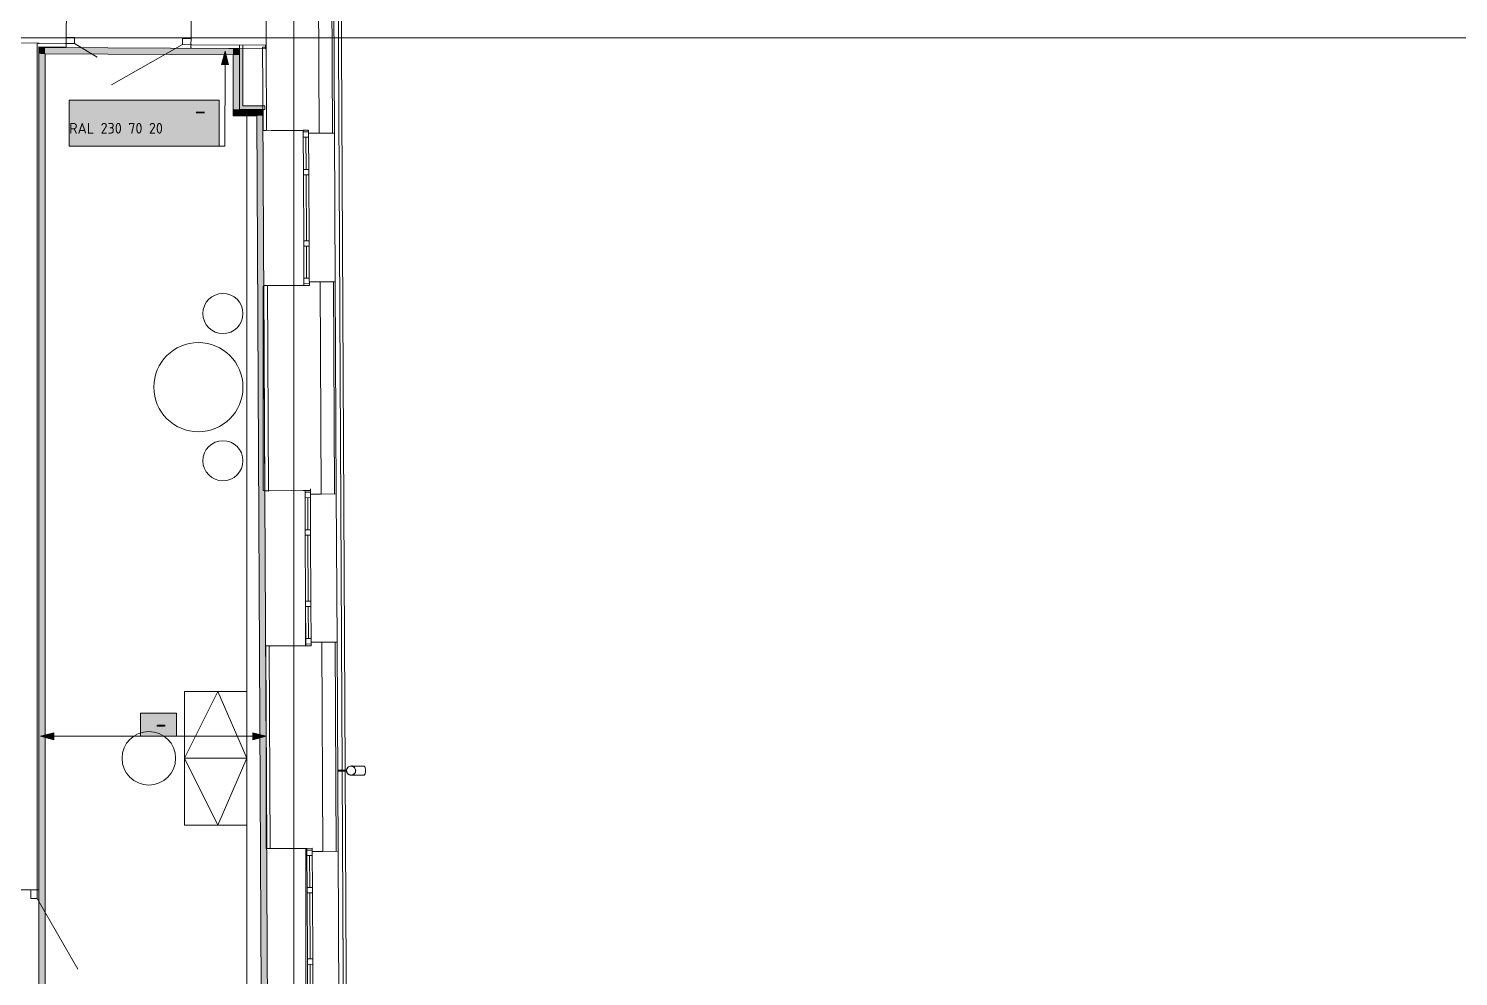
# Model space of a CAD drawing. Header units: millimetres. Extents: x 0 to 1189, y 0 to 841.
# Drawn here: x 303.9 to 464.2, y 548.2 to 654.4 of the extents above; entities that cross this region are included whole.
import ezdxf

# ---------------------------------------------------------------- set-up
doc = ezdxf.new("R2010")
doc.units = ezdxf.units.MM

msp = doc.modelspace()

# ---------------------------------------------------------------- hatches: boundary and pattern name
h = msp.add_hatch(color=7)
h.dxf.hatch_style = 2
h.paths.add_polyline_path([(304.986466, 652.743768), (305.012903, 652.680205), (305.076466, 652.653768), (305.140029, 652.680205), (305.166466, 652.743768), (305.140029, 652.809331), (305.076466, 652.835768), (305.012903, 652.809331)])
at = {"true_color": 0xf1d696}
h = msp.add_hatch(color=41, dxfattribs=at)
h.dxf.hatch_style = 2
h.paths.add_polyline_path([(305.076466, 652.267767), (305.776467, 652.263767), (305.776467, 651.563766)])
h = msp.add_hatch(color=41, dxfattribs=at)
h.dxf.hatch_style = 2
h.paths.add_polyline_path([(305.776467, 651.563766), (305.076466, 651.567766), (305.076466, 652.267767)])
h = msp.add_hatch(color=41, dxfattribs=at)
h.dxf.hatch_style = 2
h.paths.add_polyline_path([(305.776467, 493.798525), (305.076466, 493.798525), (305.076466, 651.567766), (305.776467, 651.563766)])
at = {"true_color": 0x186722}
h = msp.add_hatch(color=99, dxfattribs=at)
h.dxf.hatch_style = 2
h.paths.add_polyline_path([(305.776467, 652.263767), (326.855499, 652.149767), (326.855499, 651.449766), (305.776467, 651.563766)])
at = {"true_color": 0x0077b0}
h = msp.add_hatch(color=144, dxfattribs=at)
h.dxf.hatch_style = 2
h.paths.add_polyline_path([(325.956498, 651.849767), (326.353499, 650.355764), (325.553497, 650.357764)])
at = {"true_color": 0xf1d696}
h = msp.add_hatch(color=41, dxfattribs=at)
h.dxf.hatch_style = 2
h.paths.add_polyline_path([(326.855499, 652.149767), (327.5555, 652.146767), (326.855499, 651.449766)])
h = msp.add_hatch(color=41, dxfattribs=at)
h.dxf.hatch_style = 2
h.paths.add_polyline_path([(326.855499, 651.449766), (327.5515, 652.142767), (327.5555, 651.446766)])
h = msp.add_hatch(color=41, dxfattribs=at)
h.dxf.hatch_style = 2
h.paths.add_polyline_path([(326.855499, 651.449766), (327.5555, 651.446766), (327.5555, 645.331757), (326.855499, 645.331757)])
h = msp.add_hatch(color=7)
h.dxf.hatch_style = 2
h.paths.add_polyline_path([(327.955501, 645.731757), (327.5555, 645.731757), (327.5555, 652.146767), (327.955501, 652.142767)])
at = {"true_color": 0xffffff}
h = msp.add_hatch(color=7, dxfattribs=at)
h.dxf.hatch_style = 2
h.paths.add_polyline_path([(308.473471, 646.387758), (325.295497, 646.387758), (325.295497, 641.21075), (308.473471, 641.21075)])
at = {"true_color": 0x0077b0}
h = msp.add_hatch(color=144, dxfattribs=at)
h.paths.add_polyline_path([(322.061492, 644.991477), (322.061492, 645.798456), (322.032002, 645.955139), (321.94298, 646.086191), (321.81434, 646.172594), (321.658002, 646.201946), (321.501526, 646.172594), (321.370268, 646.086191), (321.282831, 645.955139), (321.254512, 645.798456), (321.254512, 644.991477), (321.282831, 644.835139), (321.370268, 644.706499), (321.501526, 644.617478), (321.658002, 644.587988), (321.81434, 644.617478), (321.94298, 644.706499), (322.032002, 644.835139)])
h.paths.add_polyline_path([(322.262134, 644.991477), (322.25098, 644.870821), (322.217554, 644.758795), (322.161908, 644.655761), (322.084091, 644.56208), (321.992323, 644.484781), (321.89027, 644.430271), (321.778606, 644.397982), (321.658002, 644.387345), (321.53627, 644.397982), (321.424562, 644.430271), (321.322364, 644.484781), (321.229157, 644.56208), (321.151427, 644.655761), (321.095969, 644.758795), (321.062733, 644.870821), (321.051665, 644.991477), (321.051665, 645.798456), (321.062733, 645.920189), (321.095969, 646.031896), (321.151427, 646.134095), (321.229157, 646.227302), (321.322364, 646.305118), (321.424562, 646.360765), (321.53627, 646.394191), (321.658002, 646.405344), (321.778658, 646.394234), (321.890684, 646.361109), (321.993718, 646.306281), (322.087399, 646.230058), (322.163303, 646.13642), (322.217968, 646.033274), (322.251032, 645.920619), (322.262134, 645.798456)])
h = msp.add_hatch(color=144, dxfattribs=at)
h.paths.add_polyline_path([(324.586203, 644.587988), (324.70313, 644.610794), (324.800626, 644.677836), (324.866772, 644.774712), (324.888269, 644.892258), (324.888269, 645.092901), (324.866772, 645.209827), (324.800626, 645.307324), (324.70313, 645.374847), (324.586203, 645.397723), (324.469277, 645.374847), (324.371781, 645.307324), (324.305635, 645.210861), (324.284137, 645.092901), (324.284137, 644.892258), (324.305635, 644.774712), (324.371781, 644.677836), (324.469277, 644.610794)])
h.paths.add_polyline_path([(324.586203, 644.387345), (324.484564, 644.39638), (324.391142, 644.423657), (324.305678, 644.469433), (324.227913, 644.533968), (324.163378, 644.61169), (324.117601, 644.696853), (324.090325, 644.789457), (324.08129, 644.889502), (324.08129, 645.092901), (324.093916, 645.211912), (324.131864, 645.319037), (324.195237, 645.413966), (324.284137, 645.49639), (324.195237, 645.578814), (324.131864, 645.673744), (324.093916, 645.780869), (324.08129, 645.89988), (324.090325, 646.001527), (324.117601, 646.09501), (324.163378, 646.180638), (324.227913, 646.258721), (324.305678, 646.323256), (324.391142, 646.369033), (324.484564, 646.39631), (324.586203, 646.405344), (324.686636, 646.39631), (324.779887, 646.369033), (324.865179, 646.323256), (324.941737, 646.258721), (325.006703, 646.180638), (325.053427, 646.09501), (325.081651, 646.001527), (325.091117, 645.89988), (325.07849, 645.780869), (325.040543, 645.673744), (324.97717, 645.578814), (324.888269, 645.49639), (325.007539, 645.373676), (325.071824, 645.225744), (325.080652, 645.174291), (325.086638, 645.101031), (325.09004, 645.006067), (325.091117, 644.889502), (325.081651, 644.789457), (325.053427, 644.696853), (325.006703, 644.61169), (324.941737, 644.533968), (324.865179, 644.469433), (324.779887, 644.423657), (324.686636, 644.39638)])
h.paths.add_polyline_path([(324.586203, 645.597814), (324.70313, 645.619518), (324.800626, 645.685457), (324.866772, 645.783367), (324.888269, 645.89988), (324.866772, 646.016806), (324.800626, 646.114303), (324.70313, 646.180449), (324.586203, 646.201946), (324.469277, 646.180449), (324.371781, 646.114303), (324.305635, 646.016806), (324.284137, 645.89988), (324.305635, 645.783367), (324.371781, 645.685457), (324.469277, 645.619518)])
h = msp.add_hatch(color=144, dxfattribs=at)
h.dxf.hatch_style = 2
h.paths.add_polyline_path([(323.575116, 644.889502), (322.768137, 644.889502), (322.692, 644.915065), (322.666713, 644.991477), (322.692, 645.067614), (322.768137, 645.092901), (323.575116, 645.092901), (323.651253, 645.067614), (323.67654, 644.991477), (323.651253, 644.915065)])
at = {"true_color": 0xf1d696}
h = msp.add_hatch(color=41, dxfattribs=at)
h.dxf.hatch_style = 2
h.paths.add_polyline_path([(327.5555, 645.331757), (326.855499, 644.631756), (326.855499, 645.331757)])
h = msp.add_hatch(color=41, dxfattribs=at)
h.dxf.hatch_style = 2
h.paths.add_polyline_path([(327.5555, 645.331757), (327.5555, 644.631756), (326.855499, 644.631756)])
h = msp.add_hatch(color=7)
h.dxf.hatch_style = 2
h.paths.add_polyline_path([(327.5555, 645.731757), (330.198504, 645.731757), (330.200504, 645.331757), (327.5555, 645.331757)])
h = msp.add_hatch(color=41, dxfattribs=at)
h.dxf.hatch_style = 2
h.paths.add_polyline_path([(327.5555, 644.631756), (327.5555, 645.331757), (329.500503, 645.331757), (329.503503, 644.631756)])
h = msp.add_hatch(color=41, dxfattribs=at)
h.dxf.hatch_style = 2
h.paths.add_polyline_path([(330.200504, 645.331757), (329.503503, 644.631756), (329.500503, 645.331757)])
h = msp.add_hatch(color=41, dxfattribs=at)
h.dxf.hatch_style = 2
h.paths.add_polyline_path([(329.503503, 644.631756), (330.196504, 645.327757), (330.203504, 644.631756)])
h = msp.add_hatch(color=41, dxfattribs=at)
h.dxf.hatch_style = 2
h.paths.add_polyline_path([(330.203504, 644.631756), (330.970506, 493.798525), (330.270505, 493.798525), (329.503503, 644.631756)])
h = msp.add_hatch(color=7)
h.dxf.hatch_style = 2
h.paths.add_polyline_path([(330.817505, 602.694691), (330.753943, 602.668254), (330.727505, 602.604691), (330.753943, 602.541129), (330.817505, 602.514691), (330.882068, 602.541129), (330.908506, 602.604691), (330.882068, 602.668254)])
at = {"true_color": 0xffffff}
h = msp.add_hatch(color=7, dxfattribs=at)
h.dxf.hatch_style = 2
h.paths.add_polyline_path([(316.452483, 577.673653), (320.49249, 577.676653), (320.49349, 575.087649), (316.453483, 575.085649)])
h = msp.add_hatch(color=7, dxfattribs=at)
h.dxf.hatch_style = 2
h.paths.add_polyline_path([(316.453483, 577.673653), (320.49349, 577.673653), (320.49349, 575.085649), (316.453483, 575.085649)])
at = {"true_color": 0x0077b0}
h = msp.add_hatch(color=144, dxfattribs=at)
h.paths.add_polyline_path([(317.664107, 576.277979), (317.664107, 577.084958), (317.634617, 577.241641), (317.545596, 577.372692), (317.416956, 577.459095), (317.260618, 577.488448), (317.104141, 577.459095), (316.972883, 577.372692), (316.885447, 577.241641), (316.857128, 577.084958), (316.857128, 576.277979), (316.885447, 576.12164), (316.972883, 575.993001), (317.104141, 575.903979), (317.260618, 575.874489), (317.416956, 575.903979), (317.545596, 575.993001), (317.634617, 576.12164)])
h.paths.add_polyline_path([(317.864749, 576.277979), (317.853596, 576.157323), (317.82017, 576.045297), (317.764523, 575.942263), (317.686707, 575.848582), (317.594938, 575.771283), (317.492886, 575.716773), (317.381222, 575.684484), (317.260618, 575.673847), (317.138885, 575.684484), (317.027178, 575.716773), (316.924979, 575.771283), (316.831772, 575.848582), (316.754042, 575.942263), (316.698585, 576.045297), (316.665348, 576.157323), (316.654281, 576.277979), (316.654281, 577.084958), (316.665348, 577.206691), (316.698585, 577.318398), (316.754042, 577.420596), (316.831772, 577.513804), (316.924979, 577.59162), (317.027178, 577.647267), (317.138885, 577.680693), (317.260618, 577.691846), (317.381273, 577.680736), (317.493299, 577.647611), (317.596333, 577.592782), (317.690014, 577.51656), (317.765918, 577.422922), (317.820583, 577.319776), (317.853648, 577.207121), (317.864749, 577.084958)])
h = msp.add_hatch(color=144, dxfattribs=at)
h.paths.add_polyline_path([(317.66446, 576.277979), (317.66446, 577.084958), (317.63497, 577.241641), (317.545949, 577.372692), (317.417309, 577.459095), (317.26097, 577.488448), (317.104494, 577.459095), (316.973236, 577.372692), (316.885799, 577.241641), (316.857481, 577.084958), (316.857481, 576.277979), (316.885799, 576.12164), (316.973236, 575.993001), (317.104494, 575.903979), (317.26097, 575.874489), (317.417309, 575.903979), (317.545949, 575.993001), (317.63497, 576.12164)])
h.paths.add_polyline_path([(317.865102, 576.277979), (317.853949, 576.157323), (317.820523, 576.045297), (317.764876, 575.942263), (317.68706, 575.848582), (317.595291, 575.771283), (317.493239, 575.716773), (317.381574, 575.684484), (317.26097, 575.673847), (317.139238, 575.684484), (317.027531, 575.716773), (316.925332, 575.771283), (316.832125, 575.848582), (316.754395, 575.942263), (316.698937, 576.045297), (316.665701, 576.157323), (316.654634, 576.277979), (316.654634, 577.084958), (316.665701, 577.206691), (316.698937, 577.318398), (316.754395, 577.420596), (316.832125, 577.513804), (316.925332, 577.59162), (317.027531, 577.647267), (317.139238, 577.680693), (317.26097, 577.691846), (317.381626, 577.680736), (317.493652, 577.647611), (317.596686, 577.592782), (317.690367, 577.51656), (317.766271, 577.422922), (317.820936, 577.319776), (317.854, 577.207121), (317.865102, 577.084958)])
h = msp.add_hatch(color=144, dxfattribs=at)
h.dxf.hatch_style = 2
h.paths.add_polyline_path([(320.087227, 577.347337), (319.855716, 577.115826), (319.785161, 577.084958), (319.709024, 577.110245), (319.683737, 577.186382), (319.711849, 577.256937), (320.107071, 577.652159), (320.147861, 577.681511), (320.18865, 577.691846), (320.264787, 577.666283), (320.290074, 577.589871), (320.290074, 575.772514), (320.264787, 575.697756), (320.18865, 575.673847), (320.112514, 575.697756), (320.087227, 575.772514)])
h = msp.add_hatch(color=144, dxfattribs=at)
h.dxf.hatch_style = 2
h.paths.add_polyline_path([(320.08758, 577.347337), (319.856069, 577.115826), (319.785514, 577.084958), (319.709377, 577.110245), (319.68409, 577.186382), (319.712202, 577.256937), (320.107423, 577.652159), (320.148213, 577.681511), (320.189003, 577.691846), (320.26514, 577.666283), (320.290427, 577.589871), (320.290427, 575.772514), (320.26514, 575.697756), (320.189003, 575.673847), (320.112867, 575.697756), (320.08758, 575.772514)])
h = msp.add_hatch(color=144, dxfattribs=at)
h.dxf.hatch_style = 2
h.paths.add_polyline_path([(305.270466, 575.081649), (306.763469, 575.48165), (306.763469, 574.681649)])
h = msp.add_hatch(color=144, dxfattribs=at)
h.dxf.hatch_style = 2
h.paths.add_polyline_path([(319.177647, 576.176004), (318.370668, 576.176004), (318.294532, 576.201567), (318.269245, 576.277979), (318.294532, 576.354116), (318.370668, 576.379403), (319.177647, 576.379403), (319.253784, 576.354116), (319.279071, 576.277979), (319.253784, 576.201567)])
h = msp.add_hatch(color=144, dxfattribs=at)
h.dxf.hatch_style = 2
h.paths.add_polyline_path([(319.178, 576.176004), (318.371021, 576.176004), (318.294884, 576.201567), (318.269597, 576.277979), (318.294884, 576.354116), (318.371021, 576.379403), (319.178, 576.379403), (319.254137, 576.354116), (319.279424, 576.277979), (319.254137, 576.201567)])
h = msp.add_hatch(color=144, dxfattribs=at)
h.dxf.hatch_style = 2
h.paths.add_polyline_path([(330.555505, 575.085649), (329.062503, 574.685649), (329.062503, 575.48565)])
h = msp.add_hatch(color=7)
h.dxf.hatch_style = 2
h.paths.add_polyline_path([(340.20452, 571.829644), (340.140957, 571.803207), (340.11452, 571.739644), (340.140957, 571.676082), (340.20452, 571.649644), (340.21752, 571.649644), (340.281082, 571.676082), (340.30752, 571.739644), (340.281082, 571.803207), (340.21752, 571.829644)])

# ---------------------------------------------------------------- linework, layer by layer
at = {"color": 7, "lineweight": 0}
for points in [[(338.213517, 642.677753), (337.808516, 722.374874)], [(336.117514, 720.685872), (336.513514, 642.668753)], [(337.617516, 720.675872), (338.013516, 642.675753)], [(333.67251, 238.825136), (333.67251, 718.345868)], [(338.327517, 718.731869), (339.076518, 571.280643)], [(339.078518, 571.280643), (338.333517, 718.731869)], [(338.683517, 718.732869), (339.428519, 571.283643)], [(308.135471, 653.416769), (308.162471, 656.516774)], [(322.162492, 656.393774), (322.134492, 653.293769)], [(330.563505, 652.519768), (330.544505, 656.319773)], [(202.529309, 653.371769), (863.72632, 653.371769)], [(304.876466, 652.745768), (299.776458, 652.789768)], [(304.876466, 652.745768), (308.129471, 652.716768)], [(304.876466, 557.861623), (304.876466, 652.745768)], [(305.076466, 652.745768), (304.876466, 652.745768)], [(308.019471, 652.717768), (305.076466, 652.743768)], [(308.129471, 652.716768), (308.019471, 652.717768)], [(308.125471, 652.316767), (308.129471, 652.716768)], [(308.135471, 653.416769), (308.129471, 652.716768)], [(308.129471, 652.716768), (309.079472, 652.708768)], [(309.085472, 653.408769), (308.135471, 653.416769)], [(309.079472, 652.708768), (309.085472, 653.408769)], [(309.079472, 652.708768), (311.620476, 651.210766)], [(321.178491, 652.602768), (313.214479, 648.096761)], [(321.184491, 653.302769), (321.178491, 652.602768)], [(321.178491, 652.602768), (322.128492, 652.593768)], [(322.134492, 653.293769), (321.184491, 653.302769)], [(322.128492, 652.593768), (322.125492, 652.193767)], [(322.128492, 652.593768), (322.134492, 653.293769)], [(322.128492, 652.593768), (330.563505, 652.519768)], [(322.218492, 652.592768), (322.128492, 652.593768)], [(330.469505, 652.520768), (322.218492, 652.592768)], [(327.5555, 652.546768), (327.5555, 645.331757)], [(327.955501, 645.731757), (327.955501, 652.542768)], [(330.466505, 652.120767), (330.469505, 652.520768)], [(330.612505, 642.988753), (330.563505, 652.519768)], [(305.076466, 652.343767), (308.125471, 652.316767)], [(305.076466, 557.861623), (305.076466, 652.343767)], [(305.076466, 652.267767), (305.776467, 652.263767)], [(305.076466, 652.267767), (305.076466, 493.098524)], [(326.855499, 652.149767), (305.776467, 652.263767)], [(305.776467, 493.798525), (305.776467, 651.563766)], [(305.776467, 651.563766), (326.855499, 651.449766)], [(322.125492, 652.193767), (322.215492, 652.192767)], [(322.215492, 652.192767), (330.466505, 652.120767)], [(327.5555, 652.146767), (326.855499, 652.149767)], [(326.855499, 651.449766), (326.855499, 645.331757)], [(327.5555, 645.331757), (327.5555, 652.146767)], [(330.564505, 652.325767), (330.164504, 652.323767)], [(330.164504, 652.323767), (330.212504, 642.986753)], [(326.855499, 644.631756), (326.855499, 645.331757)], [(326.855499, 644.631756), (329.503503, 644.631756)], [(327.5555, 645.331757), (330.398505, 645.331757)], [(329.500503, 645.331757), (327.5555, 645.331757)], [(330.398505, 645.731757), (327.955501, 645.731757)], [(328.404502, 645.331757), (328.404502, 493.098524)], [(330.200504, 645.331757), (329.500503, 645.331757)], [(329.503503, 644.631756), (330.270505, 493.798525)], [(330.970506, 493.798525), (330.200504, 645.331757)], [(330.398505, 645.331757), (330.398505, 645.731757)], [(330.212504, 642.986753), (330.612505, 642.988753)], [(330.612505, 642.988753), (334.712511, 643.009753)], [(334.712511, 642.990753), (331.118506, 642.990753)], [(334.712511, 643.009753), (335.312512, 643.012753)], [(335.312512, 643.012753), (334.712511, 643.009753)], [(334.716511, 642.209752), (334.712511, 643.009753)], [(334.712511, 643.009753), (334.716511, 642.209752)], [(334.713511, 642.809753), (335.313512, 642.812753)], [(335.312512, 643.012753), (335.316512, 642.212752)], [(335.316512, 642.212752), (335.312512, 643.012753)], [(335.316512, 642.212752), (334.716511, 642.209752)], [(334.734511, 638.609746), (334.716511, 642.209752)], [(335.016512, 642.210752), (335.034512, 638.610746)], [(335.313512, 642.662753), (336.513514, 642.668753)], [(335.316512, 642.212752), (335.334512, 638.612746)], [(336.513514, 642.668753), (338.213517, 642.677753)], [(338.298517, 626.027727), (338.213517, 642.677753)], [(334.734511, 638.609746), (335.334512, 638.612746)], [(334.737511, 638.009745), (334.734511, 638.609746)], [(334.734511, 638.609746), (334.737511, 638.009745)], [(335.337512, 638.012745), (334.737511, 638.009745)], [(334.775511, 630.609734), (334.737511, 638.009745)], [(335.037512, 638.010745), (335.075512, 630.610734)], [(335.334512, 638.612746), (335.337512, 638.012745)], [(335.337512, 638.012745), (335.334512, 638.612746)], [(335.337512, 638.012745), (335.375512, 630.612734)], [(334.775511, 630.609734), (335.375512, 630.612734)], [(334.778511, 630.009733), (334.775511, 630.609734)], [(334.775511, 630.609734), (334.778511, 630.009733)], [(335.378512, 630.012733), (334.778511, 630.009733)], [(334.796511, 626.409728), (334.778511, 630.009733)], [(335.078512, 630.010733), (335.096512, 626.410728)], [(335.375512, 630.612734), (335.378512, 630.012733)], [(335.378512, 630.012733), (335.375512, 630.612734)], [(335.378512, 630.012733), (335.396512, 626.412728)], [(330.204504, 602.624691), (330.204504, 625.519726)], [(330.204504, 625.519726), (330.301505, 625.519726)], [(330.700505, 625.588726), (330.300505, 625.586726)], [(330.300505, 625.586726), (330.417505, 602.602691)], [(334.800511, 625.609726), (330.700505, 625.588726)], [(330.817505, 602.604691), (330.700505, 625.588726)], [(335.396512, 626.412728), (334.796511, 626.409728)], [(334.796511, 626.409728), (334.800511, 625.609726)], [(334.796511, 626.409728), (334.800511, 625.609726)], [(334.799511, 625.809727), (335.399512, 625.812727)], [(334.800511, 625.609726), (335.400512, 625.612726)], [(334.800511, 625.609726), (335.400512, 625.612726)], [(335.400512, 625.612726), (335.396512, 626.412728)], [(335.400512, 625.612726), (335.396512, 626.412728)], [(336.598514, 626.018727), (335.398512, 626.012727)], [(338.298517, 626.027727), (336.598514, 626.018727)], [(336.598514, 626.018727), (336.719514, 602.234691)], [(338.218517, 602.442691), (338.098517, 626.026727)], [(338.419517, 602.243691), (338.298517, 626.027727)], [(335.516513, 602.828692), (335.517513, 602.628691)], [(330.417505, 602.624691), (330.204504, 602.624691)], [(330.417505, 602.602691), (330.817505, 602.604691)], [(330.817505, 602.604691), (334.917512, 602.625691)], [(334.917512, 602.624691), (334.719511, 602.624691)], [(334.917512, 602.625691), (335.517513, 602.628691)], [(335.517513, 602.628691), (334.917512, 602.625691)], [(334.921512, 601.82569), (334.917512, 602.625691)], [(334.917512, 602.625691), (334.921512, 601.82569)], [(334.918512, 602.425691), (335.518513, 602.428691)], [(335.521513, 601.82869), (334.921512, 601.82569)], [(334.939512, 598.225685), (334.921512, 601.82569)], [(335.221512, 601.82669), (335.239512, 598.227685)], [(335.517513, 602.628691), (335.521513, 601.82869)], [(335.521513, 601.82869), (335.517513, 602.628691)], [(335.519513, 602.228691), (336.719514, 602.234691)], [(335.521513, 601.82869), (335.539513, 598.228685)], [(336.719514, 602.234691), (338.419517, 602.243691)], [(338.219517, 602.242691), (338.218517, 602.442691)], [(338.503517, 585.643665), (338.419517, 602.243691)], [(334.939512, 598.225685), (335.539513, 598.228685)], [(334.942512, 597.625684), (334.939512, 598.225685)], [(334.939512, 598.225685), (334.942512, 597.625684)], [(335.539513, 598.228685), (335.542513, 597.628684)], [(335.542513, 597.628684), (335.539513, 598.228685)], [(335.542513, 597.628684), (334.942512, 597.625684)], [(334.980512, 590.225672), (334.942512, 597.625684)], [(335.242512, 597.627684), (335.280512, 590.227672)], [(335.542513, 597.628684), (335.580513, 590.228672)], [(334.965512, 585.225665), (334.965512, 593.253677)], [(334.980512, 590.225672), (335.580513, 590.228672)], [(334.983512, 589.625672), (334.980512, 590.225672)], [(334.980512, 590.225672), (334.983512, 589.625672)], [(335.580513, 590.228672), (335.583513, 589.628672)], [(335.583513, 589.628672), (335.580513, 590.228672)], [(335.583513, 589.628672), (334.983512, 589.625672)], [(335.001512, 586.025666), (334.983512, 589.625672)], [(335.283512, 589.627672), (335.301512, 586.027666)], [(335.583513, 589.628672), (335.601513, 586.028666)], [(330.905506, 585.204665), (330.505505, 585.202665)], [(330.505505, 585.202665), (330.621505, 562.50363)], [(330.565505, 585.203665), (330.565505, 585.224665)], [(330.565505, 585.224665), (334.763511, 585.224665)], [(335.005512, 585.225665), (330.905506, 585.204665)], [(330.905506, 585.204665), (331.021506, 562.50563)], [(335.601513, 586.028666), (335.001512, 586.025666)], [(335.001512, 586.025666), (335.005512, 585.225665)], [(335.001512, 586.025666), (335.005512, 585.225665)], [(335.004512, 585.425665), (335.604513, 585.428665)], [(335.005512, 585.225665), (335.605513, 585.228665)], [(335.005512, 585.225665), (335.605513, 585.228665)], [(335.605513, 585.228665), (335.601513, 586.028666)], [(335.605513, 585.228665), (335.601513, 586.028666)], [(336.803515, 585.634665), (335.603513, 585.628665)], [(338.503517, 585.643665), (336.803515, 585.634665)], [(336.923515, 562.18563), (336.803515, 585.634665)], [(338.303517, 585.642665), (338.423517, 562.19263)], [(338.623517, 562.19363), (338.503517, 585.643665)], [(330.565505, 562.51863), (330.565505, 573.567647)], [(339.568519, 571.286643), (338.576517, 571.281643)], [(338.577517, 571.181643), (339.568519, 571.186643)], [(339.077518, 571.187643), (339.460519, 495.749528)], [(339.458519, 496.205529), (339.079518, 571.187643)], [(339.429519, 571.187643), (339.808519, 496.207529)], [(339.557519, 571.236643), (339.56805, 571.343388), (339.598269, 571.440972), (339.646113, 571.529298), (339.709519, 571.606269), (339.786425, 571.669787), (339.874769, 571.717754), (339.972488, 571.748072), (340.07752, 571.758644), (340.181895, 571.74816), (340.279145, 571.718082), (340.367208, 571.670472), (340.44402, 571.607394), (340.50752, 571.530909), (340.555645, 571.443081), (340.586333, 571.345972), (340.59752, 571.241643)], [(340.59752, 571.241643), (340.586948, 571.133899), (340.55663, 571.036315), (340.508663, 570.947989), (340.445145, 570.871018), (340.368174, 570.8075), (340.279848, 570.759533), (340.182264, 570.729215), (340.07752, 570.718643), (339.972816, 570.729129), (339.875332, 570.759221), (339.787128, 570.806867), (339.710269, 570.870018), (339.646816, 570.946621), (339.598831, 571.034627), (339.568378, 571.131985), (339.557519, 571.236643)], [(339.577519, 571.236643), (339.587642, 571.33937), (339.616691, 571.433206), (339.662685, 571.518136), (339.723644, 571.592144), (339.797587, 571.653214), (339.882535, 571.699332), (339.976506, 571.72848), (340.07752, 571.738644), (340.177877, 571.728568), (340.271379, 571.69966), (340.356045, 571.6539), (340.429895, 571.593269), (340.490948, 571.519747), (340.537223, 571.435316), (340.566741, 571.341954), (340.57752, 571.241643)], [(340.57752, 571.241643), (340.567356, 571.137917), (340.538208, 571.044081), (340.492091, 570.959151), (340.43102, 570.885143), (340.357012, 570.824072), (340.272082, 570.777955), (340.178246, 570.748807), (340.07752, 570.738643), (339.976834, 570.748762), (339.883097, 570.777783), (339.798291, 570.823703), (339.724394, 570.884518), (339.663388, 570.958223), (339.617253, 571.042815), (339.58797, 571.13629), (339.577519, 571.236643)], [(340.23352, 570.739643), (340.20952, 570.739643)], [(340.21752, 571.739644), (340.24452, 571.739644)], [(340.26052, 570.739643), (340.23352, 570.739643)], [(340.24452, 571.739644), (340.27252, 571.739644)], [(340.29052, 570.739643), (340.26052, 570.739643)], [(340.27252, 571.739644), (340.30352, 571.739644)], [(340.32252, 570.739643), (340.29052, 570.739643)], [(340.30352, 571.739644), (340.33652, 571.740644)], [(340.35552, 570.740643), (340.32252, 570.739643)], [(340.33652, 571.740644), (340.37152, 571.740644)], [(340.39152, 570.740643), (340.35552, 570.740643)], [(340.37152, 571.740644), (340.40852, 571.740644)], [(340.42952, 570.740643), (340.39152, 570.740643)], [(340.40852, 571.740644), (340.44652, 571.740644)], [(340.46852, 570.740643), (340.42952, 570.740643)], [(340.44652, 571.740644), (340.48752, 571.740644)], [(340.50952, 570.740643), (340.46852, 570.740643)], [(340.48752, 571.740644), (340.52952, 571.740644)], [(340.55252, 570.741643), (340.50952, 570.740643)], [(340.52952, 571.740644), (340.57352, 571.741644)], [(340.59752, 570.741643), (340.55252, 570.741643)], [(340.57352, 571.741644), (340.61852, 571.741644)], [(340.64352, 570.741643), (340.59752, 570.741643)], [(340.61852, 571.741644), (340.66552, 571.741644)], [(340.69052, 570.741643), (340.64352, 570.741643)], [(340.66552, 571.741644), (340.714521, 571.741644)], [(340.739521, 570.742643), (340.69052, 570.741643)], [(340.714521, 571.741644), (340.764521, 571.742644)], [(340.790521, 570.742643), (340.739521, 570.742643)], [(340.764521, 571.742644), (340.815521, 571.742644)], [(340.841521, 570.742643), (340.790521, 570.742643)], [(340.815521, 571.742644), (340.867521, 571.742644)], [(340.894521, 570.742643), (340.841521, 570.742643)], [(340.867521, 571.742644), (340.921521, 571.742644)], [(340.948521, 570.743643), (340.894521, 570.742643)], [(340.921521, 571.742644), (340.975521, 571.743644)], [(341.003521, 570.743643), (340.948521, 570.743643)], [(340.975521, 571.743644), (341.030521, 571.743644)], [(341.059521, 570.743643), (341.003521, 570.743643)], [(341.030521, 571.743644), (341.087521, 571.743644)], [(341.116521, 570.743643), (341.059521, 570.743643)], [(341.087521, 571.743644), (341.110521, 571.743644)], [(341.536522, 571.746644), (341.110521, 571.743644)], [(341.116521, 570.743643), (341.541522, 570.746643)], [(341.535639, 571.746355), (341.567042, 571.73635), (341.596338, 571.70735), (341.622908, 571.661367), (341.646133, 571.600414), (341.665391, 571.526503), (341.680065, 571.441647), (341.689534, 571.347858), (341.693179, 571.247148)], [(341.693179, 571.247148), (341.690558, 571.146407), (341.682043, 571.052526), (341.668233, 570.967525), (341.649726, 570.893422), (341.627123, 570.832236), (341.601022, 570.785986), (341.572022, 570.756689), (341.540722, 570.746366)], [(330.621505, 562.51863), (330.565505, 562.51863)], [(330.621505, 562.50363), (331.021506, 562.50563)], [(331.021506, 562.50563), (335.121512, 562.52563)], [(334.988512, 562.51863), (333.68051, 562.51863)], [(334.988512, 545.125604), (334.988512, 562.51863)], [(335.121512, 562.52563), (335.721513, 562.52863)], [(335.721513, 562.52863), (335.121512, 562.52563)], [(335.125512, 561.725629), (335.121512, 562.52563)], [(335.121512, 562.52563), (335.125512, 561.725629)], [(335.122512, 562.32563), (335.722513, 562.32863)], [(335.725513, 561.728629), (335.125512, 561.725629)], [(335.143512, 558.125623), (335.125512, 561.725629)], [(335.425512, 561.727629), (335.443512, 558.127623)], [(335.721513, 562.52863), (335.725513, 561.728629)], [(335.725513, 561.728629), (335.721513, 562.52863)], [(335.723513, 562.17863), (336.923515, 562.18563)], [(335.725513, 561.728629), (335.743513, 558.129623)], [(336.923515, 562.18563), (338.623517, 562.19363)], [(338.707517, 545.543604), (338.623517, 562.19363)], [(299.776458, 557.861623), (304.176465, 557.861623)], [(304.876466, 557.861623), (304.176465, 557.861623)], [(304.176465, 557.861623), (304.176465, 556.911622)], [(304.876466, 556.911622), (304.876466, 557.861623)], [(304.876466, 557.861623), (305.076466, 557.861623)], [(335.143512, 558.125623), (335.743513, 558.129623)], [(335.146512, 557.525622), (335.143512, 558.125623)], [(335.143512, 558.125623), (335.146512, 557.525622)], [(335.743513, 558.129623), (335.746513, 557.529622)], [(335.746513, 557.529622), (335.743513, 558.129623)], [(304.176465, 556.911622), (304.876466, 556.911622)], [(304.876466, 556.911622), (309.451473, 548.987609)], [(335.746513, 557.529622), (335.146512, 557.525622)], [(335.184512, 550.126611), (335.146512, 557.525622)], [(335.446512, 557.527622), (335.484513, 550.127611)], [(335.746513, 557.529622), (335.784513, 550.129611)], [(335.184512, 550.126611), (335.784513, 550.129611)], [(335.187512, 549.52661), (335.184512, 550.126611)], [(335.184512, 550.126611), (335.187512, 549.52661)], [(335.784513, 550.129611), (335.787513, 549.52961)], [(335.787513, 549.52961), (335.784513, 550.129611)], [(335.787513, 549.52961), (335.187512, 549.52661)], [(335.205512, 545.926605), (335.187512, 549.52661)], [(335.487513, 549.52761), (335.505513, 545.927605)], [(335.787513, 549.52961), (335.805513, 545.929605)]]:
    msp.add_lwpolyline(points, dxfattribs=at)
at = {"color": 144, "lineweight": 0, "true_color": 0x0077b0}
for points in [[(325.956498, 651.849767), (325.553497, 650.357764)], [(325.956498, 651.849767), (326.353499, 650.355764)], [(326.353499, 650.355764), (325.553497, 650.357764)], [(325.953498, 650.356764), (325.936498, 641.21075)], [(308.473471, 646.387758), (325.295497, 646.387758)], [(308.473471, 641.21075), (308.473471, 646.387758)], [(325.295497, 646.387758), (325.295497, 641.21075)], [(325.295497, 641.21075), (308.473471, 641.21075)], [(325.936498, 641.21075), (325.295497, 641.21075)], [(316.452483, 577.673653), (320.49249, 577.676653)], [(316.453483, 575.085649), (316.452483, 577.673653)], [(316.453483, 577.673653), (320.49349, 577.673653)], [(316.453483, 575.085649), (316.453483, 577.673653)], [(320.49249, 577.676653), (320.49349, 575.087649)], [(320.49349, 577.673653), (320.49349, 575.085649)], [(305.270466, 575.081649), (306.763469, 575.48165)], [(306.763469, 575.48165), (306.763469, 574.681649)], [(329.062503, 574.685649), (329.062503, 575.48565)], [(330.555505, 575.085649), (329.062503, 575.48565)], [(305.270466, 575.081649), (306.763469, 574.681649)], [(306.763469, 575.081649), (308.722472, 575.081649)], [(308.722472, 575.081649), (316.453483, 575.085649)], [(320.49349, 575.087649), (316.453483, 575.085649)], [(320.49349, 575.085649), (316.453483, 575.085649)], [(327.1035, 575.085649), (320.49349, 575.085649)], [(329.062503, 575.085649), (327.1035, 575.085649)], [(330.555505, 575.085649), (329.062503, 574.685649)]]:
    msp.add_lwpolyline(points, dxfattribs=at)
at = {"color": 253, "lineweight": 0, "true_color": 0x999999}
for points in [[(328.404502, 580.118657), (321.404491, 580.118657)], [(321.404491, 580.118657), (321.404491, 565.118634)], [(321.404491, 572.618646), (325.154497, 580.118657)], [(325.154497, 580.118657), (328.404502, 572.618646)], [(328.404502, 565.118634), (328.404502, 580.118657)], [(328.404502, 572.618646), (321.404491, 572.618646)], [(325.154497, 565.118634), (321.404491, 572.618646)], [(328.404502, 572.618646), (325.154497, 565.118634)], [(328.404502, 565.118634), (328.404502, 572.618646)], [(321.404491, 565.118634), (328.404502, 565.118634)]]:
    msp.add_lwpolyline(points, dxfattribs=at)
for centre, radius in [((325.711498, 622.464722), 2.250003), ((322.961493, 614.214709), 5.000008), ((325.711498, 605.964696), 2.250003), ((317.404485, 572.618646), 3.000005)]:
    msp.add_circle(centre, radius, dxfattribs=at)

# ---------------------------------------------------------------- texts
at = {"color": 144, "true_color": 0x0077b0, "insert": (308.473436, 643.826231), "char_height": 1.2, "attachment_point": 1}
msp.add_mtext('{\\fGOSTCommon|b0|i0|c0;RAL 230 70 20}', dxfattribs=at)

doc.saveas('drawing.dxf')
